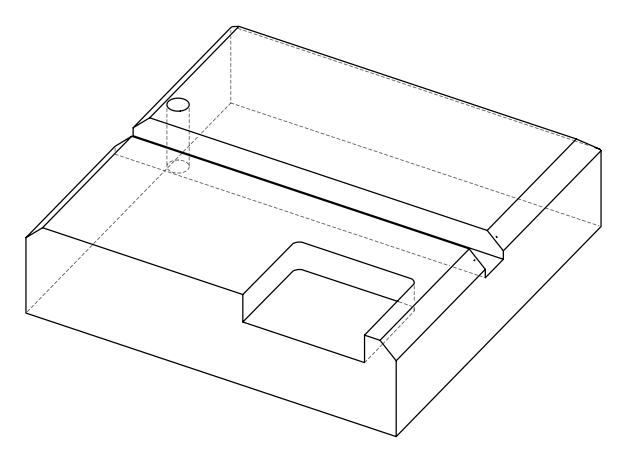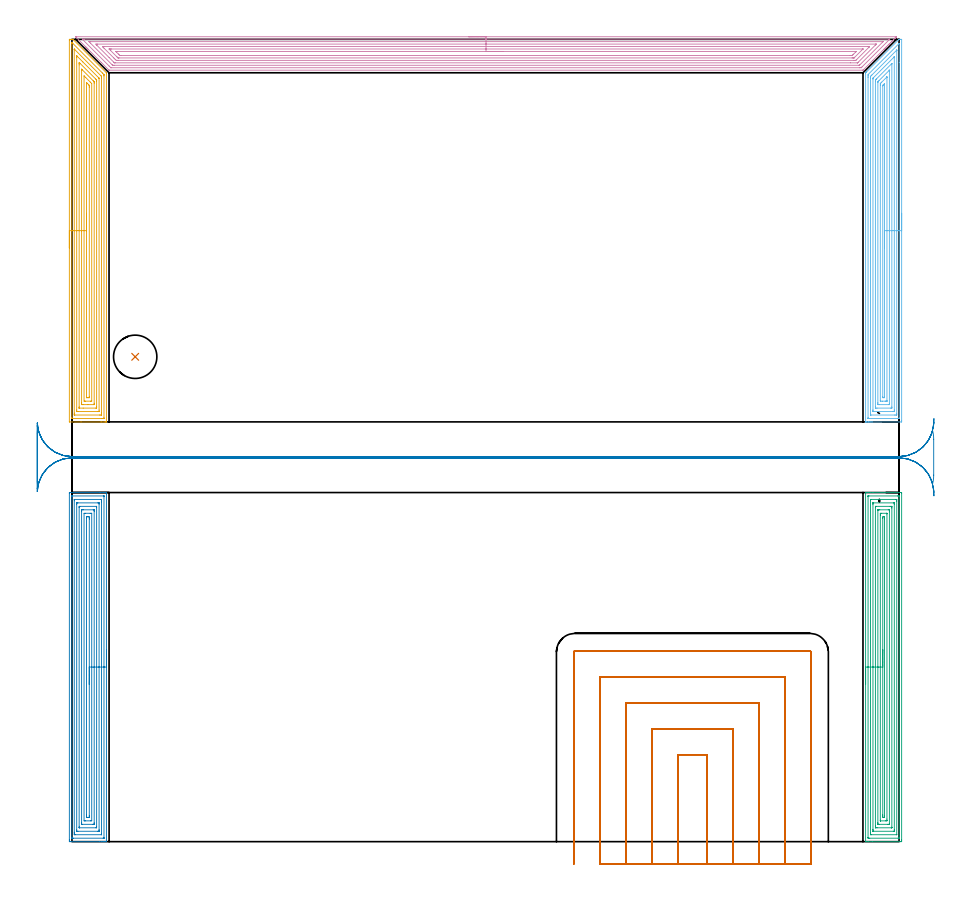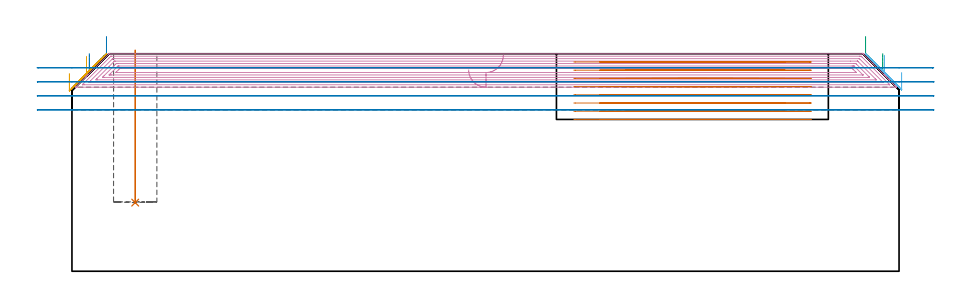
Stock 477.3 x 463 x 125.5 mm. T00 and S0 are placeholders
(PLAN: 8 operations, 3 tool changes, 120.8 min)
(1 INDEXABLE_INSERT_DRILL_BLIND_HOLE_FROM_SOLID | STEP1POCKET | NXT0302_021 | 0.35 min | 41966 mm3)
(2 AREA_MILL | FG_CHAMFER_SURFACE | UGT0205_001 | 13.22 min | 47975 mm3)
(3 AREA_MILL_1 | FG_CHAMFER_SURFACE_1 | UGT0205_001 | 13.17 min | 45312 mm3)
(4 AREA_MILL_2 | FG_CHAMFER_SURFACE_2 | UGT0205_001 | 25.85 min | 88661 mm3)
(5 AREA_MILL_3 | FG_CHAMFER_SURFACE_3 | UGT0205_001 | 13.91 min | 49721 mm3)
(6 AREA_MILL_4 | FG_CHAMFER_SURFACE_4 | UGT0205_001 | 13.84 min | 46931 mm3)
(7 MILL_SLOT | SLOT_PARTIAL_RECTANGULAR | UGT0201_094 | Follow Part, ap 5, ae 75% | 31.44 min | 712962 mm3)
(8 MILL_RECTANGULAR_SLOT | SLOT_RECTANGULAR | UGT0201_019 | Follow Part, ap 10, ae 75% | 9.02 min | 622441 mm3)
(TOOL NXT0302_021 | Index. Insert Drill 25mm [880-D2500L25-05] | D25 PA176 FL125 Z2)
(TOOL UGT0205_001 | Chamfer Mill 20 x 3 x 45 deg. | D20 FL50 Z2)
(TOOL UGT0201_094 | End mill 20 mm | D20 FL38 Z4)
(TOOL UGT0201_019 | End mill 40 mm | D40 FL63 Z6)
(OP 1 INDEXABLE_INSERT_DRILL_BLIND_HOLE_FROM_SOLID)
G17 G21 G94 G90
T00 M6
G54
G17 G0 G90 X36.5 Y279.8 S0 M3
G43 Z135.5 H1
G94 G81 G98 Z39.6 F250. R127.5
G80
M5
M2
(OP 2 AREA_MILL)
G17 G21 G94 G90
T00 M6
G54
G17 G0 G90 X19.9 Y110.75 S1061 M3
G43 Z135.5 H0
G94 G1 Y110.712 Z134.628 F250.
Y110.598 Z133.763
Y110.409 Z132.912
Y110.147 Z132.08
Y109.813 Z131.274
Y109.41 Z130.5
Y108.942 Z129.764
Y108.41 Z129.072
Y107.821 Z128.429
Y107.178 Z127.839
Y106.486 Z127.308
Y105.75 Z126.84
Y104.976 Z126.437
Y104.17 Z126.103
Y103.338 Z125.841
Y102.487 Z125.652
Y101.622 Z125.538
Y100.75 Z125.5
Y0.18
X19.897 Y0.01 Z125.488
X19.873 Y0.008 Z125.464
X19.488 Y0. Z125.087
X19.213 Z124.813
X18.501 Z124.096
X17.26 Z122.856
X15.844 Z121.439
X-0.987 Y0.001 Z104.61
X-1.204 Y0.003 Z104.394
X-1.492 Y0.009 Z104.106
X-1.495 Y0.114 Z104.103
X-1.499 Y0.627 Z104.101
X-1.5 Y1.144 Z104.1
Y200.873
X-1.496 Y201.254 Z104.102
X-1.492 Y201.49 Z104.106
X-1.252 Y201.5 Z104.345
X16.109 Z121.704
X18.501 Z124.096
X19.213 Z124.813
X19.488 Z125.088
X19.873 Y201.493 Z125.464
X19.897 Y201.49 Z125.488
X19.9 Y201.32 Z125.5
Y100.75
X18.486 Z124.086
X18.485 Y2.195 Z124.085
X18.484 Y2.085 Z124.084
X18.482 Y2.031 Z124.082
X18.48 Y2.012 Z124.08
X18.436 Y2.01 Z124.036
X18.025 Y2.001 Z123.625
X0.784 Y2. Z106.384
X0.309 Y2.001 Z105.909
X0.049 Y2.005 Z105.649
X-0.07 Y2.01 Z105.53
X-0.079 Y2.017 Z105.521
X-0.082 Y2.037 Z105.518
X-0.085 Y2.088 Z105.515
X-0.086 Y2.192 Z105.514
Y2.399
Y199.305
X-0.084 Y199.415 Z105.516
X-0.082 Y199.469 Z105.518
X-0.08 Y199.488 Z105.52
X-0.036 Y199.49 Z105.564
X0.375 Y199.499 Z105.975
X18.091 Z123.691
X18.351 Y199.495 Z123.951
X18.47 Y199.49 Z124.07
X18.479 Y199.483 Z124.079
X18.482 Y199.463 Z124.082
X18.485 Y199.412 Z124.085
X18.486 Y199.308 Z124.086
Y199.101
Y100.75
X17.071 Z122.671
Y4.752
X17.069 Y4.202 Z122.669
X17.066 Y4.031 Z122.666
X17.065 Y4.016 Z122.665
X17.049 Y4.01 Z122.649
X16.997 Y4.005 Z122.597
X16.929 Y4.001 Z122.529
X1.871 Y4. Z107.471
X1.67 Y4.002 Z107.27
X1.47 Y4.006 Z107.07
X1.342 Y4.01 Z106.942
X1.335 Y4.088 Z106.935
X1.333 Y4.202 Z106.933
X1.33 Y4.546 Z106.93
X1.329 Y5.096 Z106.929
X1.328 Y5.441 Z106.928
X1.329 Y196.748 Z106.929
X1.331 Y197.298 Z106.931
X1.334 Y197.469 Z106.934
X1.335 Y197.484 Z106.935
X1.351 Y197.49 Z106.951
X1.403 Y197.496 Z107.003
X1.471 Y197.499 Z107.071
X16.529 Y197.5 Z122.129
X16.73 Y197.498 Z122.33
X16.93 Y197.494 Z122.53
X17.058 Y197.49 Z122.658
X17.064 Y197.412 Z122.664
X17.067 Y197.298 Z122.667
X17.07 Y196.954 Z122.67
X17.071 Y196.404 Z122.671
Y196.059
Y100.75
X15.657 Z121.257
Y6.884
X15.656 Y6.179 Z121.256
X15.654 Y6.078 Z121.254
X15.651 Y6.024 Z121.251
X15.614 Y6.01 Z121.214
X15.396 Y6.005 Z120.996
X14.958 Y6. Z120.558
X3.442 Z109.042
X3.002 Y6.004 Z108.602
X2.787 Y6.01 Z108.387
X2.749 Y6.019 Z108.349
X2.746 Y6.055 Z108.346
X2.744 Y6.116 Z108.344
X2.743 Y6.696 Z108.343
Y194.616
X2.744 Y195.321 Z108.344
X2.746 Y195.422 Z108.346
X2.749 Y195.477 Z108.349
X2.786 Y195.49 Z108.386
X3.004 Y195.495 Z108.604
X3.442 Y195.5 Z109.042
X14.958 Z120.558
X15.398 Y195.496 Z120.998
X15.613 Y195.49 Z121.213
X15.651 Y195.481 Z121.251
X15.654 Y195.445 Z121.254
X15.656 Y195.384 Z121.256
X15.657 Y194.804 Z121.257
Y100.75
X14.243 Z119.843
Y8.672
X14.242 Y8.501 Z119.842
X14.239 Y8.327 Z119.839
X14.232 Y8.01 Z119.832
X14.072 Y8.005 Z119.672
X13.851 Y8.001 Z119.451
X4.328 Z109.928
X4.233 Y8.002 Z109.833
X4.175 Y8.006 Z109.775
X4.165 Y8.009 Z109.765
X4.162 Y8.056 Z109.762
X4.159 Y8.155 Z109.759
X4.157 Y8.845 Z109.757
Y192.828
X4.158 Y193. Z109.758
X4.161 Y193.173 Z109.761
X4.168 Y193.49 Z109.768
X4.328 Y193.495 Z109.928
X4.549 Y193.499 Z110.149
X14.072 Z119.672
X14.167 Y193.498 Z119.767
X14.225 Y193.494 Z119.825
X14.235 Y193.491 Z119.835
X14.238 Y193.444 Z119.838
X14.241 Y193.346 Z119.841
X14.243 Y193. Z119.843
Y192.828
Y100.75
X12.829 Z118.429
Y10.821
X12.827 Y10.46 Z118.427
X12.825 Y10.194 Z118.425
X12.822 Y10.061 Z118.422
X12.815 Y10.01 Z118.415
X12.752 Y10.005 Z118.352
X12.3 Y10.001 Z117.9
X11.87 Y10. Z117.47
X6.1 Y10.001 Z111.7
X5.666 Y10.004 Z111.266
X5.585 Y10.01 Z111.185
X5.578 Y10.092 Z111.178
X5.575 Y10.46 Z111.175
X5.572 Y10.993 Z111.172
X5.571 Y190.679 Z111.171
X5.572 Y191.04 Z111.172
X5.575 Y191.306 Z111.175
X5.578 Y191.439 Z111.178
X5.585 Y191.491 Z111.185
X5.648 Y191.495 Z111.248
X6.1 Y191.499 Z111.7
X6.53 Y191.5 Z112.13
X12.3 Y191.499 Z117.9
X12.734 Y191.496 Z118.334
X12.815 Y191.49 Z118.415
X12.822 Y191.408 Z118.422
X12.825 Y191.04 Z118.425
X12.828 Y190.507 Z118.428
X12.829 Y100.75 Z118.429
X11.415 Z117.015
Y12.01
X10.773 Y12.001 Z116.373
X7.871 Y12. Z113.471
X7.228 Y12.003 Z112.828
X6.985 Y12.01 Z112.585
Y189.49
X7.627 Y189.499 Z113.227
X10.529 Y189.5 Z116.129
X11.172 Y189.497 Z116.772
X11.415 Y189.49 Z117.015
Y100.75
X10. Z115.6
Y14.93
X9.999 Y14.571 Z115.599
X9.993 Y14.036 Z115.593
X9.677 Y14.002 Z115.277
X9.643 Y14.001 Z115.243
X8.792 Z114.392
X8.757 Y14.003 Z114.357
X8.407 Y14.036 Z114.007
X8.402 Y14.394 Z114.002
X8.4 Y14.93 Z114.
Y15.291
Y186.57
X8.401 Y186.929 Z114.001
X8.407 Y187.464 Z114.007
X8.723 Y187.498 Z114.323
X8.757 Y187.499 Z114.357
X9.608 Z115.208
X9.643 Y187.497 Z115.243
X9.993 Y187.464 Z115.593
X9.998 Y187.106 Z115.598
X10. Y186.57 Z115.6
Y186.209
Y100.75
Y99.878 Z115.638
Y99.014 Z115.752
Y98.162 Z115.941
Y97.33 Z116.203
Y96.524 Z116.537
Y95.75 Z116.94
Y95.014 Z117.409
Y94.322 Z117.94
Y93.679 Z118.529
Y93.09 Z119.173
Y92.558 Z119.865
Y92.09 Z120.6
Y91.687 Z121.374
Y91.353 Z122.18
Y91.091 Z123.012
Y90.902 Z123.864
Y90.788 Z124.729
Y90.75 Z125.6
G0 Z135.5
M5
M2
(OP 3 AREA_MILL_1)
G17 G21 G94 G90
T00 M6
G54
G17 G0 G90 X458. Y90.75 S1061 M3
G43 Z135.5 H0
G94 G1 Y90.788 Z134.628 F250.
Y90.902 Z133.763
Y91.091 Z132.912
Y91.353 Z132.08
Y91.687 Z131.274
Y92.09 Z130.5
Y92.559 Z129.764
Y93.09 Z129.072
Y93.679 Z128.429
Y94.322 Z127.84
Y95.014 Z127.308
Y95.75 Z126.84
Y96.524 Z126.437
Y97.33 Z126.103
Y98.162 Z125.841
Y99.014 Z125.652
Y99.878 Z125.538
Y100.75 Z125.5
Y201.32
X458.003 Y201.49 Z125.488
X458.057 Y201.493 Z125.435
X458.476 Y201.5 Z125.023
X458.768 Z124.732
X459.484 Z124.011
X460.734 Z122.763
X462.159 Z121.336
X478.207 Z105.29
X478.476 Y201.498 Z105.022
X478.792 Y201.49 Z104.706
X478.799 Y201.174 Z104.699
X478.8 Y0.926 Z104.7
X478.799 Y0.627 Z104.701
X478.794 Y0.038 Z104.704
X478.792 Y0.007 Z104.706
X478.207 Y0. Z105.29
X461.892 Z121.603
X459.484 Z124.011
X458.476 Z125.023
X458.059 Z125.432
X458.02 Z125.471
X458.003 Y0.008 Z125.488
X458. Y0.179 Z125.5
Y100.75
X459.414 Z124.086
X459.415 Y199.226 Z124.085
X459.418 Y199.367 Z124.082
X459.421 Y199.46 Z124.079
X459.426 Y199.492 Z124.074
X459.434 Y199.493 Z124.066
X459.484 Y199.496 Z124.016
X459.963 Y199.5 Z123.537
X476.424 Z107.076
X476.904 Y199.499 Z106.596
X477.316 Y199.492 Z106.184
X477.368 Y199.49 Z106.132
X477.379 Y199.296 Z106.121
X477.384 Y199.156 Z106.116
X477.385 Y199.086 Z106.115
Y2.274
X477.382 Y2.133 Z106.118
X477.379 Y2.04 Z106.121
X477.374 Y2.008 Z106.126
X477.366 Y2.007 Z106.134
X477.316 Y2.004 Z106.184
X476.837 Y2. Z106.663
X460.376 Z123.124
X459.896 Y2.001 Z123.604
X459.484 Y2.008 Z124.016
X459.432 Y2.01 Z124.068
X459.421 Y2.204 Z124.079
X459.416 Y2.344 Z124.084
X459.415 Y2.414 Z124.085
X459.414 Y100.75 Z124.086
X460.828 Z122.672
X460.829 Y197.298 Z122.671
Y197.408
X460.832 Y197.462 Z122.668
X460.835 Y197.482 Z122.665
X460.865 Y197.49 Z122.635
X461.067 Y197.499 Z122.433
X475.532 Y197.5 Z107.968
X475.734 Y197.498 Z107.766
X475.869 Y197.494 Z107.631
X475.965 Y197.488 Z107.535
X475.968 Y197.444 Z107.532
X475.97 Y197.298 Z107.53
X475.971 Y196.857 Z107.529
X475.972 Y196.404 Z107.528
X475.971 Y4.202 Z107.529
Y4.092
X475.968 Y4.038 Z107.532
X475.966 Y4.018 Z107.534
X475.935 Y4.01 Z107.565
X475.733 Y4.001 Z107.767
X461.268 Y4. Z122.232
X461.066 Y4.002 Z122.434
X460.931 Y4.006 Z122.569
X460.835 Y4.012 Z122.665
X460.833 Y4.056 Z122.667
X460.83 Y4.202 Z122.67
X460.829 Y4.643 Z122.671
X460.828 Y5.096 Z122.672
Y100.75
X462.243 Z121.257
Y194.616
X462.247 Y195.421 Z121.253
X462.249 Y195.477 Z121.251
X462.256 Y195.49 Z121.244
X462.279 Y195.493 Z121.221
X462.389 Y195.497 Z121.111
X462.61 Y195.499 Z120.89
X474.194 Z109.306
X474.412 Y195.497 Z109.088
X474.52 Y195.493 Z108.98
X474.544 Y195.49 Z108.956
X474.551 Y195.479 Z108.949
X474.552 Y195.438 Z108.948
X474.557 Y194.7 Z108.943
Y194.616
Y6.884
X474.553 Y6.079 Z108.947
X474.551 Y6.023 Z108.949
X474.544 Y6.01 Z108.956
X474.521 Y6.007 Z108.979
X474.411 Y6.003 Z109.089
X474.19 Y6.001 Z109.31
X462.606 Z120.894
X462.388 Y6.003 Z121.112
X462.28 Y6.007 Z121.22
X462.256 Y6.01 Z121.244
X462.25 Y6.021 Z121.25
X462.248 Y6.062 Z121.252
X462.243 Y6.8 Z121.257
Y6.884
Y100.75
X463.657 Z119.843
Y193.113
X463.66 Y193.4 Z119.84
X463.663 Y193.48 Z119.837
X463.665 Y193.491 Z119.835
X463.671 Y193.495 Z119.829
X463.691 Y193.498 Z119.809
X463.775 Y193.499 Z119.725
X463.942 Y193.5 Z119.558
X472.187 Z111.313
X472.858 Y193.499 Z110.642
X473.083 Y193.496 Z110.417
X473.131 Y193.49 Z110.369
X473.136 Y193.477 Z110.364
X473.139 Y193.44 Z110.361
X473.142 Y192.828 Z110.358
X473.143 Y192.542 Z110.357
Y8.387
X473.14 Y8.1 Z110.36
X473.137 Y8.02 Z110.363
X473.135 Y8.009 Z110.365
X473.129 Y8.005 Z110.371
X473.109 Y8.002 Z110.391
X473.025 Y8.001 Z110.475
X472.858 Y8. Z110.642
X464.613 Z118.887
X463.942 Y8.002 Z119.558
X463.717 Y8.004 Z119.783
X463.669 Y8.01 Z119.831
X463.664 Y8.023 Z119.836
X463.661 Y8.06 Z119.839
X463.658 Y8.672 Z119.842
X463.657 Y8.958 Z119.843
Y100.75
X465.071 Z118.429
X465.072 Y191.04 Z118.428
X465.074 Y191.368 Z118.426
X465.076 Y191.449 Z118.424
X465.078 Y191.482 Z118.422
X465.114 Y191.49 Z118.386
X465.27 Y191.497 Z118.23
X465.725 Y191.499 Z117.775
X466.158 Y191.5 Z117.342
X471.075 Y191.499 Z112.425
X471.51 Y191.497 Z111.99
X471.688 Y191.49 Z111.812
X471.722 Y191.483 Z111.778
X471.724 Y191.42 Z111.776
X471.727 Y191.28 Z111.773
X471.728 Y191.04 Z111.772
X471.729 Y190.384 Z111.771
X471.728 Y10.46 Z111.772
X471.726 Y10.132 Z111.774
X471.724 Y10.051 Z111.776
X471.723 Y10.018 Z111.777
X471.686 Y10.01 Z111.814
X471.53 Y10.003 Z111.97
X471.075 Y10.001 Z112.425
X470.642 Y10. Z112.858
X465.725 Y10.001 Z117.775
X465.29 Y10.003 Z118.21
X465.112 Y10.01 Z118.388
X465.078 Y10.017 Z118.422
X465.076 Y10.08 Z118.424
X465.073 Y10.221 Z118.427
X465.072 Y10.46 Z118.428
X465.071 Y11.116 Z118.429
Y100.75
X466.485 Z117.015
X466.486 Y188.49 Z117.014
X466.489 Y189.252 Z117.011
X466.492 Y189.377 Z117.008
X466.5 Y189.49 Z117.
X466.617 Y189.492 Z116.883
X467.262 Y189.499 Z116.238
X470.183 Z113.317
X470.265 Y189.497 Z113.235
X470.295 Y189.494 Z113.205
X470.306 Y189.491 Z113.194
X470.308 Y189.47 Z113.192
X470.312 Y189.384 Z113.188
X470.314 Y189.252 Z113.186
X470.315 Y189.12 Z113.185
Y13.01
X470.311 Y12.248 Z113.189
X470.308 Y12.123 Z113.192
X470.3 Y12.01 Z113.2
X470.183 Y12.008 Z113.317
X469.538 Y12.001 Z113.962
X466.617 Z116.883
X466.535 Y12.003 Z116.965
X466.505 Y12.006 Z116.995
X466.494 Y12.009 Z117.006
X466.492 Y12.03 Z117.008
X466.488 Y12.116 Z117.012
X466.486 Y12.248 Z117.014
X466.485 Y12.38 Z117.015
Y100.75
X467.9 Z115.6
Y186.57
X467.902 Y187.07 Z115.598
X467.907 Y187.464 Z115.593
X468.366 Y187.498 Z115.134
X468.4 Y187.497 Z115.1
X468.893 Y187.464 Z114.607
X468.899 Y186.964 Z114.601
X468.9 Y186.57 Z114.6
Y186.068
Y14.93
X468.898 Y14.43 Z114.602
X468.893 Y14.036 Z114.607
X468.434 Y14.002 Z115.066
X468.4 Y14.003 Z115.1
X467.907 Y14.036 Z115.593
X467.901 Y14.536 Z115.599
X467.9 Y14.93 Z115.6
Y15.432
Y100.75
Y101.622 Z115.639
Y102.487 Z115.752
Y103.338 Z115.941
Y104.17 Z116.204
Y104.976 Z116.537
Y105.75 Z116.94
Y106.486 Z117.409
Y107.178 Z117.94
Y107.821 Z118.529
Y108.41 Z119.173
Y108.942 Z119.865
Y109.41 Z120.6
Y109.813 Z121.374
Y110.147 Z122.18
Y110.409 Z123.012
Y110.598 Z123.864
Y110.712 Z124.729
Y110.75 Z125.6
G0 Z135.5
M5
M2
(OP 4 AREA_MILL_2)
G17 G21 G94 G90
T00 M6
G54
G17 G0 G90 X228.95 Y464.5 S1061 M3
G43 Z135.5 H0
Z116.2
G94 G1 X228.988 Z115.328 F250.
X229.102 Z114.464
X229.291 Z113.612
X229.553 Z112.78
X229.887 Z111.974
X230.29 Z111.2
X230.759 Z110.464
X231.29 Z109.772
X231.879 Z109.129
X232.522 Z108.54
X233.214 Z108.008
X233.95 Z107.54
X234.724 Z107.137
X235.53 Z106.803
X236.362 Z106.541
X237.214 Z106.352
X238.078 Z106.238
X238.95 Z106.2
X475.78
X475.783 Y464.495 Z106.204
X475.78 Y464.482 Z106.216
X475.732 Y464.431 Z106.268
X475.695 Y464.395 Z106.304
X475.483 Y464.181 Z106.516
X475.382 Y464.081 Z106.617
X475.185 Y463.885 Z106.815
X475.094 Y463.794 Z106.906
X474.943 Y463.641 Z107.055
X474.887 Y463.586 Z107.112
X474.255 Y462.955 Z107.745
X474.064 Y462.762 Z107.934
X473.415 Y462.115 Z108.585
X473.185 Y461.883 Z108.813
X472.576 Y461.276 Z109.424
X472.505 Y461.205 Z109.494
X472.306 Y461.004 Z109.692
X471.736 Y460.436 Z110.264
X471.612 Y460.312 Z110.387
X471.427 Y460.125 Z110.571
X470.896 Y459.596 Z111.104
X470.548 Y459.246 Z111.451
X470.057 Y458.756 Z111.943
X469.826 Y458.525 Z112.173
X469.669 Y458.367 Z112.328
X469.514 Y458.213 Z112.485
X469.379 Y458.078 Z112.619
X469.229 Y457.927 Z112.768
X469.081 Y457.78 Z112.917
X468.933 Y457.632 Z113.066
X468.79 Y457.487 Z113.208
X468.649 Y457.347 Z113.35
X468.486 Y457.185 Z113.513
X468.35 Y457.048 Z113.648
X462.234 Y450.934 Z119.765
X456.876 Y445.574 Z125.123
X456.549 Y445.25 Z125.447
X456.495 Y445.204 Z125.49
X456.429 Y445.2 Z125.5
X21.471
X21.406 Y445.205 Z125.49
X21.347 Y445.251 Z125.446
X17.005 Y449.595 Z121.105
X9.55 Y457.048 Z113.648
X9.414 Y457.185 Z113.513
X9.252 Y457.347 Z113.35
X9.111 Y457.487 Z113.208
X8.967 Y457.632 Z113.066
X8.819 Y457.78 Z112.917
X8.671 Y457.927 Z112.768
X8.521 Y458.078 Z112.619
X8.386 Y458.213 Z112.485
X8.231 Y458.367 Z112.328
X8.074 Y458.525 Z112.173
X7.953 Y458.646 Z112.052
X7.791 Y458.806 Z111.889
X7.627 Y458.972 Z111.726
X2.464 Y464.136 Z106.564
X2.269 Y464.334 Z106.365
X2.119 Y464.493 Z106.206
X2.269 Y464.5 Z106.2
X238.95
Y463.086 Z107.614
X471.612 Y463.085 Z107.615
X471.731
X471.866 Y463.081 Z107.619
X471.918 Y463.079 Z107.621
X471.909 Y463.068 Z107.632
X471.832 Y462.985 Z107.715
X471.709 Y462.859 Z107.841
X471.612 Y462.762 Z107.938
X455.884 Y447.035 Z123.665
X455.536 Y446.691 Z124.009
X455.467 Y446.629 Z124.071
X455.412 Y446.62 Z124.08
X454.643 Y446.615 Z124.085
X454.525 Y446.614 Z124.086
X22.752 Y446.615 Z124.085
X22.558 Y446.616 Z124.084
X22.462 Y446.619 Z124.081
X22.442 Y446.621 Z124.079
X22.416 Y446.642 Z124.058
X22.364 Y446.688 Z124.012
X21.672 Y447.377 Z123.323
X21.471 Y447.578 Z123.122
X6.288 Y462.762 Z107.938
X6.055 Y462.998 Z107.702
X6.016 Y463.041 Z107.659
X5.983 Y463.078 Z107.622
X6.028 Y463.079 Z107.621
X6.288 Y463.084 Z107.616
X6.406 Y463.085 Z107.615
X7.181 Y463.086 Z107.614
X238.95
Y461.672 Z109.028
X467.808 Y461.671 Z109.029
X467.89 Y461.67 Z109.03
X468.04 Y461.666 Z109.034
X468.054 Y461.664 Z109.036
X468.048 Y461.653 Z109.047
X468.04 Y461.64 Z109.06
X454.643 Y448.242 Z122.458
X454.462 Y448.07 Z122.63
X454.429 Y448.04 Z122.66
X454.393 Y448.035 Z122.665
X454.312 Y448.033 Z122.667
X453.981 Y448.029 Z122.671
X24.381
X24.151 Y448.03 Z122.67
X23.482 Y448.035 Z122.665
X23.257 Y448.242 Z122.458
X23.243 Y448.256 Z122.444
X10.753 Y460.746 Z109.954
X10.059 Y461.443 Z109.257
X9.86 Y461.647 Z109.053
X9.853 Y461.666 Z109.034
X9.86 Y461.667 Z109.033
X10.522 Y461.671 Z109.029
X238.95 Y461.672 Z109.028
Y460.257 Z110.443
X463.574
X463.887 Y460.256 Z110.444
X464.071 Y460.253 Z110.447
X464.188 Y460.25 Z110.45
X464.109 Y460.164 Z110.536
X464.047 Y460.099 Z110.601
X463.637 Y459.685 Z111.015
X453.75 Y449.799 Z120.901
X453.411 Y449.469 Z121.231
X453.392 Y449.453 Z121.247
X453.364 Y449.45 Z121.25
X453.292 Y449.446 Z121.254
X453.147 Y449.444 Z121.256
X449.209 Y449.443 Z121.257
X25.044
X24.73 Y449.444 Z121.256
X24.587 Y449.447 Z121.253
X24.519 Y449.449 Z121.251
X24.382 Y449.579 Z121.121
X24.151 Y449.8 Z120.9
X21.448 Y452.5 Z118.2
X14.326 Y459.624 Z111.076
X14.268 Y459.685 Z111.015
X13.752 Y460.25 Z110.45
X14.326 Y460.255 Z110.445
X14.639 Y460.256 Z110.444
X238.95 Y460.257 Z110.443
Y458.843 Z111.857
X459.071
X459.967 Y458.84 Z111.86
X460.002 Y458.838 Z111.862
X460.296 Y458.806 Z111.894
X460.153 Y458.657 Z112.043
X460.002 Y458.501 Z112.199
X452.856 Y451.355 Z119.345
X452.622 Y451.125 Z119.575
X452.384 Y450.894 Z119.806
X451.997 Y450.86 Z119.84
X451.963 Y450.859 Z119.841
X451.108 Y450.857 Z119.843
X26.868
X25.972 Y450.859 Z119.841
X25.937 Y450.861 Z119.839
X25.516 Y450.894 Z119.806
X25.044 Y451.357 Z119.343
X24.626 Y451.773 Z118.927
X24.151 Y452.248 Z118.452
X18.472 Y457.927 Z112.773
X17.899 Y458.504 Z112.196
X17.604 Y458.806 Z111.894
X17.866 Y458.838 Z111.862
X17.899 Y458.84 Z111.86
X18.754 Y458.843 Z111.857
X238.95
Y457.429 Z113.271
X456.202
X456.429 Y457.427 Z113.273
X456.447 Y457.425 Z113.275
X456.459 Y457.423 Z113.277
X456.454 Y457.411 Z113.289
X456.445 Y457.396 Z113.304
X456.429 Y457.377 Z113.323
X451.704 Y452.652 Z118.048
X451.386 Y452.341 Z118.359
X451.337 Y452.297 Z118.403
X451.308 Y452.278 Z118.422
X451.263 Y452.276 Z118.424
X451.07 Y452.274 Z118.426
X450.564 Y452.271 Z118.429
X450.177
X27.217
X26.83 Y452.273 Z118.427
X26.701 Y452.275 Z118.425
X26.602 Y452.278 Z118.422
X26.518 Y452.342 Z118.358
X26.2 Y452.652 Z118.048
X25.937 Y452.912 Z117.788
X22.364 Y456.484 Z114.216
X21.802 Y457.048 Z113.652
X21.471 Y457.385 Z113.315
X21.444 Y457.422 Z113.278
X21.471 Y457.423 Z113.277
X21.979 Y457.428 Z113.272
X22.364 Y457.429 Z113.271
X22.87
X238.95
Y456.015 Z114.685
X452.12 Y456.014 Z114.686
X452.517 Y456.011 Z114.689
X452.582 Y456.008 Z114.692
X452.596 Y456.004 Z114.696
X452.582 Y455.988 Z114.712
X452.519 Y455.918 Z114.782
X452.442 Y455.839 Z114.861
X452.371 Y455.768 Z114.932
X451.042 Y454.438 Z116.262
X450.598 Y453.996 Z116.704
X450.455 Y453.858 Z116.842
X450.339 Y453.748 Z116.952
X450.265 Y453.692 Z117.008
X450.177 Y453.689 Z117.011
X450.019 Y453.687 Z117.013
X449.284 Y453.685 Z117.015
X449.127
X28.459 Y453.686 Z117.014
X27.723 Y453.691 Z117.009
X27.623 Y453.692 Z117.008
X27.519 Y453.79 Z116.91
X27.305 Y453.997 Z116.703
X26.887 Y454.41 Z116.29
X26.83 Y454.467 Z116.233
X25.577 Y455.722 Z114.978
X25.404 Y455.899 Z114.801
X25.322 Y455.987 Z114.713
X25.309 Y456.009 Z114.691
X26.093 Y456.015 Z114.685
X238.95
X239.822 Z114.723
X240.687 Z114.837
X241.538 Z115.026
X242.37 Z115.288
X243.176 Z115.622
X243.95 Z116.025
X244.686 Z116.494
X245.378 Z117.025
X246.021 Z117.614
X246.61 Z118.257
X247.142 Z118.95
X247.61 Z119.685
X248.013 Z120.459
X248.347 Z121.265
X248.609 Z122.097
X248.798 Z122.949
X248.912 Z123.814
X248.95 Z124.685
G0 Z135.5
M5
M2
(OP 5 AREA_MILL_3)
G17 G21 G94 G90
T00 M6
G54
G17 G0 G90 X-1.5 Y342.6 S1061 M3
G43 Z135.5 H0
Z114.1
G94 G1 Y342.638 Z113.228 F250.
Y342.752 Z112.363
Y342.941 Z111.512
Y343.203 Z110.68
Y343.537 Z109.874
Y343.94 Z109.1
Y344.408 Z108.364
Y344.94 Z107.672
Y345.529 Z107.029
Y346.172 Z106.44
Y346.864 Z105.908
Y347.6 Z105.44
Y348.374 Z105.037
Y349.18 Z104.703
Y350.012 Z104.441
Y350.863 Z104.252
Y351.728 Z104.138
Y352.6 Z104.1
Y462.651
X-1.497 Y462.838 Z104.103
X-1.491 Y462.998 Z104.105
X-1.307 Y463. Z104.289
X-0.987 Z104.608
X-0.346 Z105.253
X0.342 Z105.941
X0.465 Y462.999 Z106.064
X0.601 Y462.99 Z106.195
X0.738 Y462.862 Z106.338
X19.83 Y443.771 Z125.428
X19.876 Y443.722 Z125.475
X19.894 Y443.695 Z125.491
X19.9 Y443.647 Z125.5
Y242.361
X19.897 Y242.209 Z125.488
X19.876 Y242.207 Z125.467
X19.529 Y242.2 Z125.128
X19.142 Z124.741
X18.501 Z124.096
X17.295 Z122.892
X16.73 Z122.324
X5.246 Z110.844
X-1.271 Y242.201 Z104.327
X-1.492 Y242.21 Z104.106
X-1.499 Y242.431 Z104.099
X-1.5 Y352.6 Z104.1
X-0.086 Z105.514
Y460.591
X-0.085 Y460.82 Z105.515
X-0.082 Y460.926 Z105.518
X-0.079 Y460.977 Z105.521
X-0.076 Y460.99 Z105.524
X-0.061 Y460.991 Z105.539
X0.083 Y460.99 Z105.683
X0.165 Y460.973 Z105.765
X0.29 Y460.853 Z105.89
X0.542 Y460.607 Z106.142
X17.615 Y443.534 Z123.215
X18.385 Y442.755 Z123.985
X18.479 Y442.64 Z124.079
X18.481 Y442.535 Z124.081
X18.484 Y442.316 Z124.084
X18.486 Y441.878 Z124.086
Y244.593
X18.484 Y244.374 Z124.084
X18.481 Y244.265 Z124.081
X18.479 Y244.219 Z124.079
X18.395 Y244.21 Z123.995
X18.003 Y244.202 Z123.603
X17.615 Y244.201 Z123.215
X17.12 Y244.2 Z122.72
X0.288 Z105.888
X0.046 Y244.203 Z105.646
X-0.056 Y244.207 Z105.544
X-0.073 Y244.209 Z105.527
X-0.079 Y244.22 Z105.521
X-0.082 Y244.269 Z105.518
X-0.084 Y244.371 Z105.516
X-0.086 Y244.577 Z105.514
Y352.6
X1.328 Z106.928
X1.329 Y457.247 Z106.929
X1.33 Y457.315 Z106.93
X1.332 Y457.342 Z106.932
X1.334 Y457.351 Z106.934
X1.343 Y457.346 Z106.943
X1.449 Y457.246 Z107.049
X1.664 Y457.036 Z107.264
X16.839 Y441.862 Z122.439
X16.949 Y441.748 Z122.549
X17.022 Y441.669 Z122.622
X17.065 Y441.62 Z122.665
X17.066 Y441.602 Z122.666
X17.069 Y441.52 Z122.669
X17.071 Y440.969 Z122.671
Y440.625
Y247.271
X17.07 Y246.927 Z122.67
X17.066 Y246.378 Z122.666
X17.064 Y246.216 Z122.664
X16.902 Y246.205 Z122.502
X16.73 Y246.202 Z122.33
X16.02 Y246.2 Z121.62
X1.67 Y246.201 Z107.27
X1.493 Y246.203 Z107.093
X1.376 Y246.207 Z106.976
X1.338 Y246.21 Z106.938
X1.335 Y246.224 Z106.935
X1.332 Y246.264 Z106.932
X1.33 Y246.378 Z106.93
X1.329 Y246.723 Z106.929
X1.328 Y247.271 Z106.928
Y352.6
X2.743 Z108.343
Y452.573
X2.746 Y453.275 Z108.346
X2.75 Y453.466 Z108.35
X2.751 Y453.492 Z108.351
X2.756 Y453.489 Z108.356
X2.784 Y453.466 Z108.384
X6.277 Y449.975 Z111.877
X15.281 Y440.969 Z120.881
X15.608 Y440.634 Z121.208
X15.649 Y440.59 Z121.249
X15.652 Y440.571 Z121.252
X15.655 Y440.529 Z121.255
X15.657 Y440.441 Z121.257
Y249.056
X15.653 Y248.356 Z121.253
X15.65 Y248.252 Z121.25
X15.643 Y248.21 Z121.243
X15.595 Y248.208 Z121.195
X15.383 Y248.204 Z120.983
X14.958 Y248.2 Z120.558
X14.922 Z120.522
X3.406 Z109.006
X3.006 Y248.202 Z108.606
X2.807 Y248.207 Z108.407
X2.759 Y248.21 Z108.359
X2.749 Y248.217 Z108.349
X2.747 Y248.233 Z108.347
X2.745 Y248.297 Z108.345
X2.743 Y248.868 Z108.343
Y249.056
Y352.6
X4.157 Z109.757
Y448.283
X4.158 Y449.003 Z109.758
X4.159 Y449.173 Z109.759
X4.164 Y449.347 Z109.764
X4.178 Y449.612 Z109.778
X4.328 Y449.467 Z109.928
X4.798 Y449.003 Z110.398
X13.725 Y440.077 Z119.325
X14.072 Y439.726 Z119.672
X14.204 Y439.588 Z119.804
X14.235 Y439.555 Z119.835
X14.238 Y439.471 Z119.838
X14.241 Y439.356 Z119.841
X14.243 Y439.184 Z119.843
Y439.012
X14.242 Y250.841 Z119.842
X14.241 Y250.671 Z119.841
X14.236 Y250.497 Z119.836
X14.224 Y250.21 Z119.824
X14.072 Y250.206 Z119.672
X13.821 Y250.201 Z119.421
X6.48 Y250.2 Z112.08
X4.328 Z109.928
X4.237 Z109.837
X4.181 Y250.202 Z109.781
X4.167 Y250.205 Z109.767
X4.164 Y250.208 Z109.764
X4.162 Y250.227 Z109.762
X4.159 Y250.324 Z109.759
X4.157 Y250.669 Z109.757
Y250.841
Y352.6
X5.571 Z111.171
X5.572 Y445.432 Z111.172
X5.573 Y445.725 Z111.173
X5.575 Y445.755 Z111.175
X5.576 Y445.762 Z111.176
X5.591 Y445.75 Z111.191
X5.7 Y445.647 Z111.3
X5.92 Y445.432 Z111.52
X12.3 Y439.052 Z117.9
X12.678 Y438.67 Z118.278
X12.772 Y438.573 Z118.372
X12.816 Y438.525 Z118.416
X12.822 Y438.468 Z118.422
X12.824 Y438.291 Z118.424
X12.828 Y437.76 Z118.428
X12.829 Y252.987 Z118.429
X12.827 Y252.627 Z118.427
X12.825 Y252.36 Z118.425
X12.822 Y252.229 Z118.422
X12.816 Y252.21 Z118.416
X12.784 Y252.206 Z118.384
X12.722 Y252.202 Z118.322
X9.18 Y252.2 Z114.78
X6.523 Z112.123
X6.1 Y252.201 Z111.7
X5.633 Y252.204 Z111.233
X5.584 Y252.209 Z111.184
X5.578 Y252.259 Z111.178
X5.575 Y252.627 Z111.175
X5.572 Y253.159 Z111.172
X5.571 Y352.6 Z111.171
X6.985 Z112.585
Y441.905
X7.035 Y441.862 Z112.635
X7.871 Y441.032 Z113.471
X7.934 Y440.969 Z113.534
X10.611 Y438.291 Z116.211
X11.415 Y437.476 Z117.015
Y254.21
X10.738 Y254.201 Z116.338
X7.871 Z113.471
X7.192 Y254.204 Z112.792
X6.985 Y254.21 Z112.585
Y352.6
X8.399 Z113.999
X8.4 Y437.759 Z114.
X8.401 Y437.879 Z114.001
X8.403 Y437.975 Z114.003
X8.406 Y438.023 Z114.006
X8.46 Y437.981 Z114.06
X8.757 Y437.692 Z114.357
X9.054 Y437.399 Z114.654
X9.643 Y436.809 Z115.243
X9.942 Y436.506 Z115.542
X9.985 Y436.457 Z115.585
X9.993 Y436.414 Z115.593
X9.996 Y436.326 Z115.596
X9.999 Y436.147 Z115.599
X10. Y435.614 Z115.6
Y435.253
Y256.73
X9.998 Y256.369 Z115.598
X9.996 Y256.267 Z115.596
X9.993 Y256.212 Z115.593
X9.973 Y256.21 Z115.573
X9.864 Y256.205 Z115.464
X9.643 Y256.2 Z115.243
X8.757 Z114.357
X8.536 Y256.203 Z114.136
X8.428 Y256.208 Z114.028
X8.406 Y256.21 Z114.006
X8.404 Y256.225 Z114.004
X8.402 Y256.256 Z114.002
X8.4 Y256.333 Z114.
X8.399 Y352.6 Z113.999
Y353.472 Z114.038
Y354.336 Z114.151
Y355.188 Z114.34
Y356.02 Z114.603
Y356.826 Z114.936
Y357.6 Z115.339
Y358.336 Z115.808
Y359.028 Z116.339
Y359.671 Z116.928
Y360.26 Z117.572
Y360.791 Z118.264
Y361.26 Z118.999
Y361.663 Z119.773
Y361.997 Z120.579
Y362.259 Z121.411
Y362.448 Z122.263
Y362.562 Z123.128
Y362.6 Z123.999
G0 Z135.5
M5
M2
(OP 6 AREA_MILL_4)
G17 G21 G94 G90
T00 M6
G54
G17 G0 G90 X478.8 Y362.6 S1061 M3
G43 Z135.5 H0
Z114.7
G94 G1 Y362.562 Z113.828 F250.
Y362.448 Z112.964
Y362.259 Z112.112
Y361.997 Z111.28
Y361.663 Z110.474
Y361.26 Z109.7
Y360.791 Z108.964
Y360.26 Z108.272
Y359.671 Z107.629
Y359.028 Z107.04
Y358.336 Z106.508
Y357.6 Z106.04
Y356.826 Z105.637
Y356.02 Z105.303
Y355.188 Z105.041
Y354.336 Z104.852
Y353.472 Z104.738
Y352.6 Z104.7
Y242.808
X478.797 Y242.506 Z104.702
X478.792 Y242.21 Z104.706
X478.492 Y242.2 Z105.006
X461.875 Z121.62
X461.268 Z122.227
X460.699 Z122.798
X460.376 Z123.12
X459.807 Z123.689
X459.485 Z124.011
X458.839 Z124.66
X458.429 Z125.07
X458.053 Z125.438
X458.02 Z125.471
X458.003 Y242.208 Z125.488
X458. Y242.361 Z125.5
X458.006 Y443.65 Z125.494
X458.009 Y443.663 Z125.49
X458.029 Y443.718 Z125.468
X458.082 Y443.783 Z125.417
X458.392 Y444.093 Z125.105
X458.593 Y444.293 Z124.907
X476.961 Y462.661 Z106.539
X477.141 Y462.838 Z106.359
X477.301 Y462.99 Z106.198
X477.316 Y462.992 Z106.184
X477.961 Y463. Z105.539
X478.454 Z105.045
X478.792 Y462.99 Z104.705
X478.8 Y462.913 Z104.7
Y352.6
X477.386 Z106.114
Y244.523
X477.379 Y244.224 Z106.121
X477.362 Y244.21 Z106.138
X477.316 Y244.208 Z106.184
X476.816 Y244.201 Z106.684
X459.876 Z123.624
X459.485 Y244.208 Z124.015
X459.431 Y244.21 Z124.069
X459.421 Y244.219 Z124.079
X459.418 Y244.289 Z124.082
X459.416 Y244.382 Z124.084
X459.414 Y244.663 Z124.086
X459.42 Y441.034 Z124.08
X459.423 Y441.862 Z124.077
X459.425 Y441.921 Z124.075
X459.485 Y442.723 Z124.015
X459.496 Y442.743 Z124.004
X459.505 Y442.755 Z123.995
X477.336 Y460.586 Z106.164
X477.358 Y460.607 Z106.142
X477.372 Y460.612 Z106.128
X477.38 Z106.12
X477.382 Y460.607 Z106.118
X477.385 Y460.563 Z106.115
X477.386 Y449.672 Z106.114
Y352.6
X475.972 Z107.528
X475.971 Y246.832 Z107.529
X475.969 Y246.378 Z107.531
X475.967 Y246.269 Z107.533
X475.965 Y246.222 Z107.535
X475.888 Y246.21 Z107.612
X475.708 Y246.202 Z107.792
X475.532 Y246.201 Z107.968
X474.819 Y246.2 Z108.681
X461.09 Y246.201 Z122.41
X460.971 Y246.204 Z122.529
X460.877 Y246.21 Z122.623
X460.835 Y246.216 Z122.665
X460.834 Y246.233 Z122.666
X460.831 Y246.378 Z122.669
X460.829 Y246.817 Z122.671
X460.835 Y440.51 Z122.665
X460.836 Y440.969 Z122.664
X460.838 Y441.399 Z122.662
X460.841 Y441.627 Z122.659
X461.064 Y441.862 Z122.436
X461.61 Y442.411 Z121.89
X475.884 Y456.684 Z107.616
X475.942 Y456.739 Z107.558
X475.961 Y456.754 Z107.539
X475.965 Z107.535
X475.967 Y456.747 Z107.533
X475.971 Y456.704 Z107.529
Y456.676
X475.972 Y456.597 Z107.528
Y352.6
X474.557 Z108.943
Y249.056
X474.551 Y248.253 Z108.949
X474.545 Y248.21 Z108.955
X474.497 Y248.207 Z109.003
X474.391 Y248.203 Z109.109
X474.177 Y248.201 Z109.323
X473.749 Y248.2 Z109.751
X462.607 Y248.201 Z120.893
X462.403 Y248.203 Z121.097
X462.302 Y248.207 Z121.198
X462.256 Y248.21 Z121.244
X462.25 Y248.24 Z121.25
X462.244 Y248.972 Z121.257
X462.243 Y249.056
X462.249 Y440.077 Z121.251
X462.254 Y440.478 Z121.246
X462.256 Y440.574 Z121.244
X462.298 Y440.638 Z121.202
X462.392 Y440.736 Z121.108
X462.619 Y440.969 Z120.881
X474.32 Y452.671 Z109.18
X474.433 Y452.782 Z109.067
X474.527 Y452.871 Z108.973
X474.545 Y452.885 Z108.955
X474.55 Y452.886 Z108.95
X474.552 Y452.848 Z108.948
X474.557 Y452.658 Z108.943
Y352.6
X473.143 Z110.357
X473.142 Y250.841 Z110.358
X473.141 Y250.558 Z110.359
X473.136 Y250.271 Z110.364
X473.132 Y250.209 Z110.368
X473.098 Y250.207 Z110.402
X473.018 Y250.203 Z110.482
X472.858 Y250.201 Z110.642
X472.607 Y250.2 Z110.893
X464.583 Z118.917
X463.942 Y250.203 Z119.558
X463.684 Y250.207 Z119.816
X463.664 Y250.218 Z119.836
X463.662 Y250.23 Z119.838
X463.658 Y250.841 Z119.842
X463.657 Y251.127 Z119.843
X463.663 Y438.571 Z119.837
X463.665 Y439.184 Z119.835
X463.667 Y439.46 Z119.833
X463.67 Y439.552 Z119.83
X463.727 Y439.617 Z119.773
X463.942 Y439.841 Z119.558
X464.059 Y439.96 Z119.441
X464.175 Y440.077 Z119.325
X473.102 Y449.003 Z110.398
X473.119 Y449.015 Z110.381
X473.132 Y449.024 Z110.368
X473.136 Y449.003 Z110.364
X473.141 Y448.823 Z110.359
X473.142 Y448.718 Z110.358
X473.143 Y352.6 Z110.357
X471.729 Z111.771
Y252.864
X471.728 Y252.627 Z111.772
X471.725 Y252.299 Z111.775
X471.722 Y252.22 Z111.778
X471.719 Y252.21 Z111.781
X471.694 Y252.206 Z111.806
X471.643 Y252.203 Z111.857
X471.5 Y252.2 Z112.
X465.725 Z117.775
X465.258 Y252.202 Z118.242
X465.11 Y252.208 Z118.39
X465.08 Y252.21 Z118.42
X465.077 Y252.263 Z118.423
X465.074 Y252.387 Z118.426
X465.072 Y252.627 Z118.428
X465.071 Y253.281 Z118.429
X465.078 Y438.047 Z118.422
X465.08 Y438.291 Z118.42
X465.084 Y438.453 Z118.416
X465.088 Y438.528 Z118.412
X465.138 Y438.581 Z118.362
X465.285 Y438.733 Z118.215
X465.725 Y439.178 Z117.775
X471.595 Y445.047 Z111.905
X471.682 Y445.131 Z111.818
X471.72 Y445.165 Z111.78
X471.723 Z111.777
X471.725 Y445.158 Z111.775
X471.727 Y445.125 Z111.773
X471.729 Y445.044 Z111.771
Y444.777
Y352.6
X470.315 Z113.185
X470.314 Y254.412 Z113.186
X470.313 Y254.282 Z113.187
X470.311 Y254.237 Z113.189
X470.308 Y254.211 Z113.192
X470.288 Y254.209 Z113.212
X470.183 Y254.205 Z113.317
X469.503 Y254.2 Z113.997
X469.292 Z114.208
X467.72 Z115.78
X466.828 Z116.672
X466.617 Y254.203 Z116.883
X466.547 Y254.206 Z116.953
X466.497 Y254.21 Z117.003
X466.493 Y254.281 Z117.007
X466.488 Y254.412 Z117.012
X466.487 Y254.542 Z117.013
X466.491 Y436.632 Z117.009
X466.494 Y437.399 Z117.006
X466.496 Y437.461 Z117.004
X466.498 Y437.488 Z117.002
X466.511 Y437.504 Z116.989
X466.617 Y437.616 Z116.883
X466.953 Y437.955 Z116.547
X467.288 Y438.291 Z116.212
X470.075 Y441.077 Z113.425
X470.183 Y441.182 Z113.317
X470.294 Y441.285 Z113.206
X470.308 Y441.292 Z113.192
X470.311 Y441.258 Z113.189
X470.313 Y441.189 Z113.187
X470.314 Y441.101 Z113.186
X470.315 Y440.969 Z113.185
Y352.6
X468.9 Z114.6
Y256.589
X468.899 Y256.422 Z114.601
X468.896 Y256.288 Z114.604
X468.893 Y256.21 Z114.607
X468.844 Y256.208 Z114.656
X468.4 Y256.2 Z115.1
X467.957 Y256.208 Z115.543
X467.908 Y256.21 Z115.592
X467.905 Y256.245 Z115.595
X467.902 Y256.299 Z115.598
X467.901 Y256.351 Z115.599
X467.9 Y256.698 Z115.6
X467.906 Y436.108 Z115.594
X467.908 Y436.307 Z115.592
X467.91 Y436.406 Z115.59
X467.912 Y436.451 Z115.588
X467.959 Y436.506 Z115.541
X468.177 Y436.729 Z115.323
X468.846 Y437.399 Z114.654
X468.865 Y437.413 Z114.635
X468.873 Y437.417 Z114.627
X468.894 Y437.419 Z114.606
X468.896 Y437.399 Z114.604
X468.898 Y437.34 Z114.602
X468.9 Y436.898 Z114.6
Y352.6
Y351.728 Z114.638
Y350.863 Z114.751
Y350.012 Z114.94
Y349.18 Z115.203
Y348.374 Z115.536
Y347.6 Z115.939
Y346.864 Z116.408
Y346.172 Z116.939
Y345.529 Z117.528
Y344.94 Z118.172
Y344.408 Z118.864
Y343.94 Z119.6
Y343.537 Z120.373
Y343.203 Z121.179
Y342.941 Z122.011
Y342.752 Z122.863
Y342.638 Z123.728
Y342.6 Z124.6
G0 Z135.5
M5
M2
(OP 7 MILL_SLOT)
G17 G21 G94 G90
T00 M6
G54
G17 G0 G90 X366.5 Y-13. S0 M3
G43 Z135.5 H0
Z120.762
G94 G1 Y-10. F250.
Y50.2 F500.
X349.6
Y-10.
Y-13. F250.
X381.5
Y-10.
Y65.2 F500.
X334.6
Y-10.
Y-13. F250.
X396.5
Y-10.
Y80.2 F500.
X319.6
Y-10.
Y-13. F250.
X411.5
Y-10.
Y95.2 F500.
X304.6
Y-10.
Y-13. F250.
X426.5
Y-10.
Y109.4 F500.
G3 X425.7 Y110.2 R0.8
G1 X290.4
G3 X289.6 Y109.4 R0.8
G1 Y-10.
Y-13. F250.
G0 X366.5 Z116.025
G1 Y-10.
Y50.2 F500.
X349.6
Y-10.
Y-13. F250.
X381.5
Y-10.
Y65.2 F500.
X334.6
Y-10.
Y-13. F250.
X396.5
Y-10.
Y80.2 F500.
X319.6
Y-10.
Y-13. F250.
X411.5
Y-10.
Y95.2 F500.
X304.6
Y-10.
Y-13. F250.
X426.5
Y-10.
Y109.4 F500.
G3 X425.7 Y110.2 R0.8
G1 X290.4
G3 X289.6 Y109.4 R0.8
G1 Y-10.
Y-13. F250.
G0 X366.5 Z111.287
G1 Y-10.
Y50.2 F500.
X349.6
Y-10.
Y-13. F250.
X381.5
Y-10.
Y65.2 F500.
X334.6
Y-10.
Y-13. F250.
X396.5
Y-10.
Y80.2 F500.
X319.6
Y-10.
Y-13. F250.
X411.5
Y-10.
Y95.2 F500.
X304.6
Y-10.
Y-13. F250.
X426.5
Y-10.
Y109.4 F500.
G3 X425.7 Y110.2 R0.8
G1 X290.4
G3 X289.6 Y109.4 R0.8
G1 Y-10.
Y-13. F250.
G0 X366.5 Z106.55
G1 Y-10.
Y50.2 F500.
X349.6
Y-10.
Y-13. F250.
X381.5
Y-10.
Y65.2 F500.
X334.6
Y-10.
Y-13. F250.
X396.5
Y-10.
Y80.2 F500.
X319.6
Y-10.
Y-13. F250.
X411.5
Y-10.
Y95.2 F500.
X304.6
Y-10.
Y-13. F250.
X426.5
Y-10.
Y109.4 F500.
G3 X425.7 Y110.2 R0.8
G1 X290.4
G3 X289.6 Y109.4 R0.8
G1 Y-10.
Y-13. F250.
G0 X366.5 Z101.812
G1 Y-10.
Y50.2 F500.
X349.6
Y-10.
Y-13. F250.
X381.5
Y-10.
Y65.2 F500.
X334.6
Y-10.
Y-13. F250.
X396.5
Y-10.
Y80.2 F500.
X319.6
Y-10.
Y-13. F250.
X411.5
Y-10.
Y95.2 F500.
X304.6
Y-10.
Y-13. F250.
X426.5
Y-10.
Y109.4 F500.
G3 X425.7 Y110.2 R0.8
G1 X290.4
G3 X289.6 Y109.4 R0.8
G1 Y-10.
Y-13. F250.
G0 X366.5 Z97.075
G1 Y-10.
Y50.2 F500.
X349.6
Y-10.
Y-13. F250.
X381.5
Y-10.
Y65.2 F500.
X334.6
Y-10.
Y-13. F250.
X396.5
Y-10.
Y80.2 F500.
X319.6
Y-10.
Y-13. F250.
X411.5
Y-10.
Y95.2 F500.
X304.6
Y-10.
Y-13. F250.
X426.5
Y-10.
Y109.4 F500.
G3 X425.7 Y110.2 R0.8
G1 X290.4
G3 X289.6 Y109.4 R0.8
G1 Y-10.
Y-13. F250.
G0 X366.5 Z92.337
G1 Y-10.
Y50.2 F500.
X349.6
Y-10.
Y-13. F250.
X381.5
Y-10.
Y65.2 F500.
X334.6
Y-10.
Y-13. F250.
X396.5
Y-10.
Y80.2 F500.
X319.6
Y-10.
Y-13. F250.
X411.5
Y-10.
Y95.2 F500.
X304.6
Y-10.
Y-13. F250.
X426.5
Y-10.
Y109.4 F500.
G3 X425.7 Y110.2 R0.8
G1 X290.4
G3 X289.6 Y109.4 R0.8
G1 Y-10.
Y-13. F250.
G0 X366.5 Z87.6
G1 Y-10.
Y50.2 F500.
X349.6
Y-10.
Y-13. F250.
X381.5
Y-10.
Y65.2 F500.
X334.6
Y-10.
Y-13. F250.
X396.5
Y-10.
Y80.2 F500.
X319.6
Y-10.
Y-13. F250.
X411.5
Y-10.
Y95.2 F500.
X304.6
Y-10.
Y-13. F250.
X426.5
Y-10.
Y109.4 F500.
G3 X425.7 Y110.2 R0.8
G1 X290.4
G3 X289.6 Y109.4 R0.8
G1 Y-10.
Y-13. F250.
G0 Z135.5
M5
M2
(OP 8 MILL_RECTANGULAR_SLOT)
G17 G21 G94 G90
T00 M6
G54
G17 G0 G90 X-20.108 Y203.658 S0 M3
G43 Z135.5 H0
Z117.4
G94 G1 X-19.349 Y206.56 F250.
G2 X0. Y221.5 R20. F500.
G1 X477.3
G2 X496.649 Y206.56 R20.
G1 X496.678 Y206.553
G3 X497.3 Y211.5 R20.
G1 Y232.2
G3 X496.678 Y237.147 R20.
G1 X496.649 Y237.14
G2 X477.3 Y222.2 R20.
G1 X0.
G2 X-19.349 Y237.14 R20.
G1 X-20.108 Y240.043 F250.
G0 Z135.5
X497.523 Y242.082
Z109.3
G1 X497.061 Y239.117
G2 X477.3 Y222.2 R20. F500.
G1 X0.
G2 X-19.716 Y238.841 R20.
G1 X-19.745 Y238.845
G3 X-20. Y235.664 R20.
G1 Y208.073
G3 X-19.742 Y204.873 R20.
G1 X-19.713 Y204.878
G2 X0. Y221.5 R20.
G1 X477.3
G2 X497.061 Y204.582 R20.
G1 X497.523 Y201.618 F250.
G0 X497.434 Y244.1 Z101.2
G1 X497.27 Y241.105
G2 X477.3 Y222.2 R20. F500.
G1 X0.
G2 X-19.99 Y241.568 R20.
G1 X-20.
Y202.132
X-19.99
G2 X0. Y221.5 R20.
G1 X477.3
G2 X497.27 Y202.595 R20.
G1 X497.434 Y199.6 F250.
G0 Y244.1 Z93.1
G1 X497.27 Y241.105
G2 X477.3 Y222.2 R20. F500.
G1 X0.
G2 X-19.99 Y241.568 R20.
G1 X-20.
Y202.132
X-19.99
G2 X0. Y221.5 R20.
G1 X477.3
G2 X497.27 Y202.595 R20.
G1 X497.434 Y199.6 F250.
G0 Z135.5
M5
M2
